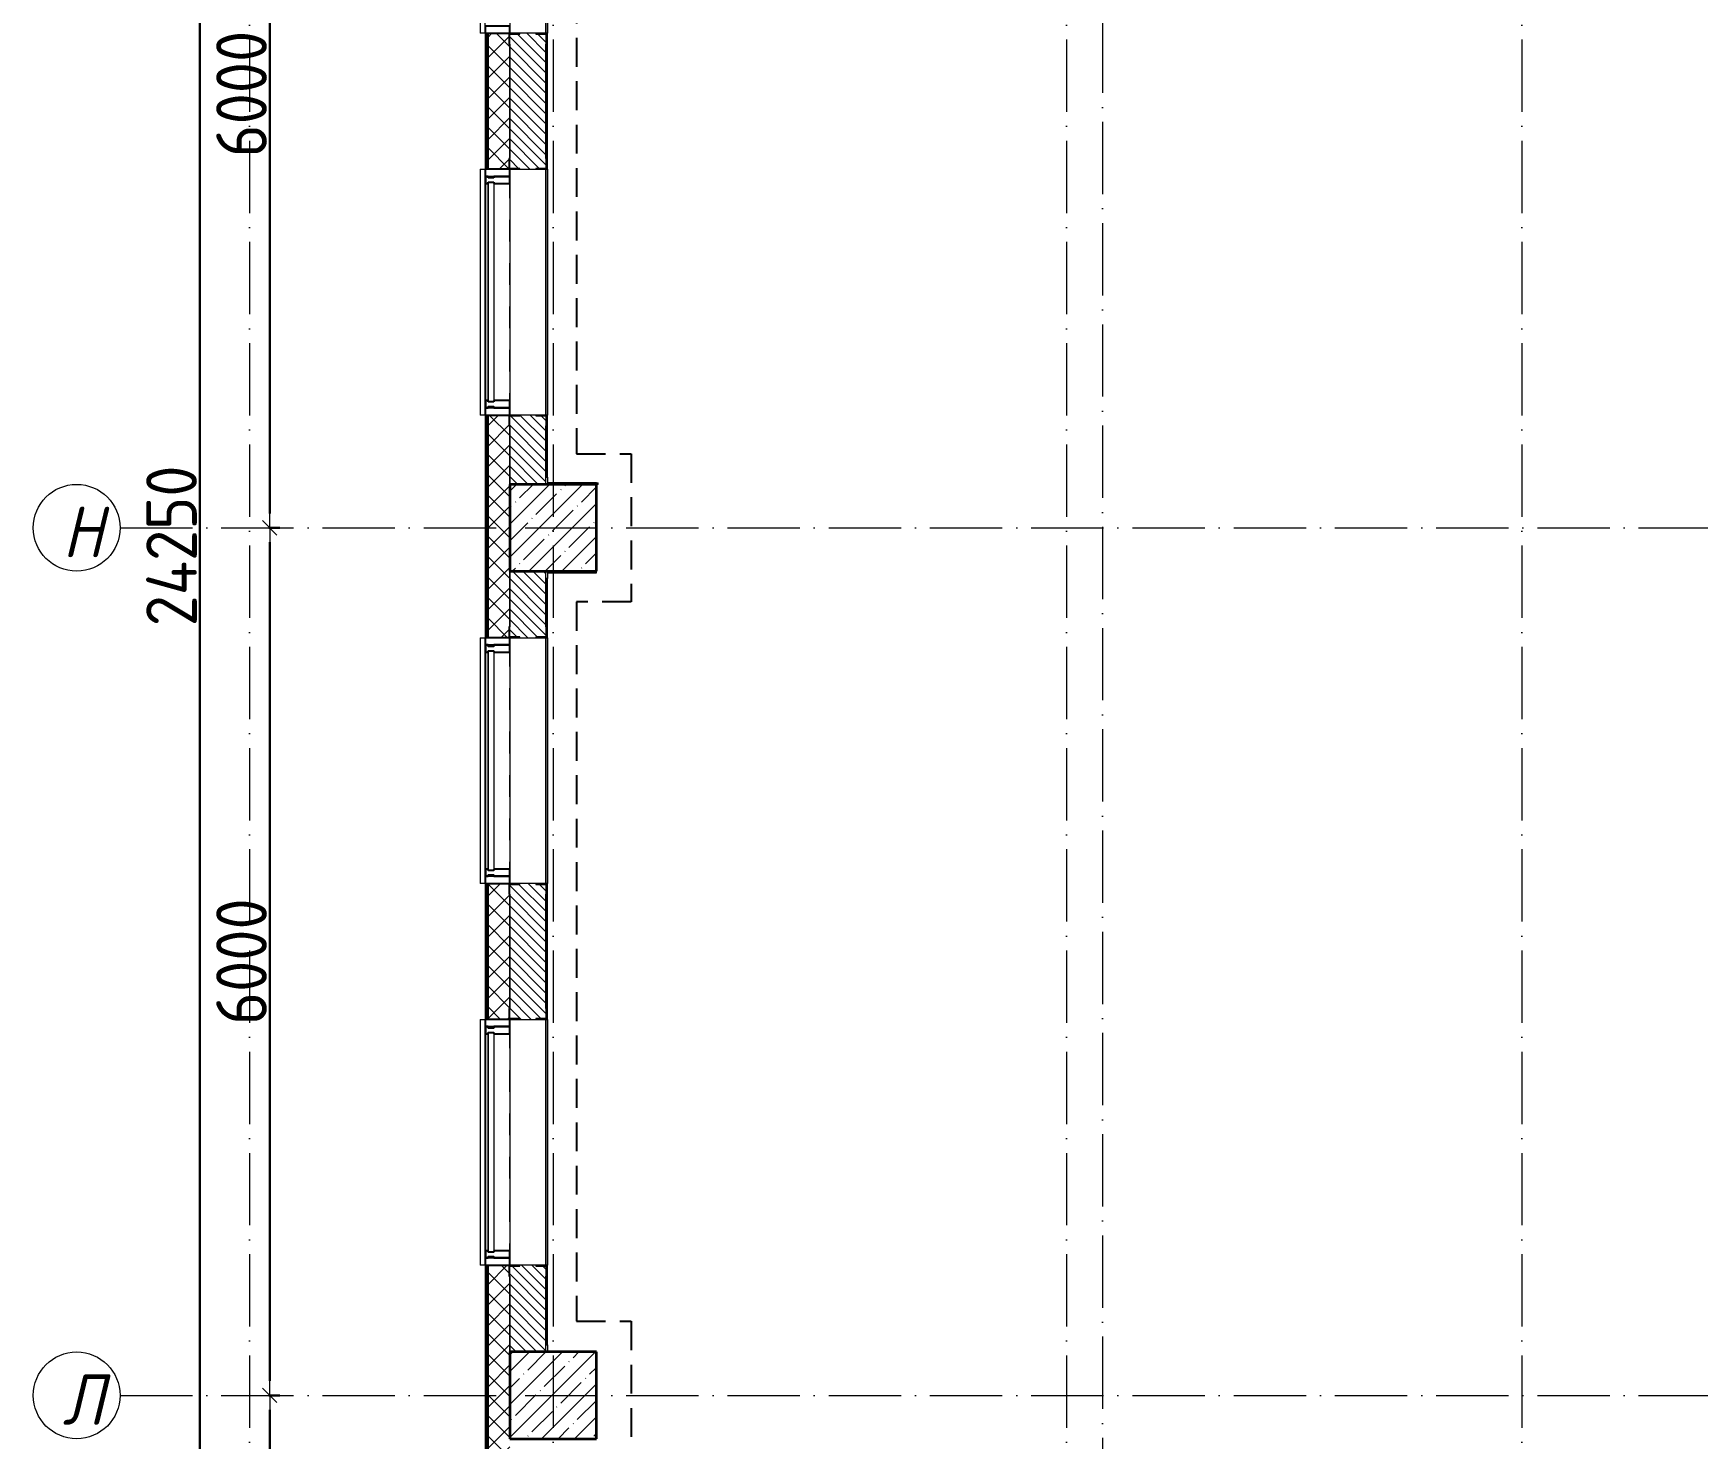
# Model space of a CAD drawing. Header units: millimetres. Extents: x -213536 to 1564669, y -45299 to 942238.
# Drawn here: x 276051 to 287561, y 233015 to 242735 of the extents above; entities that cross this region are included whole.
import ezdxf

# ---------------------------------------------------------------- set-up
doc = ezdxf.new("R2010")
doc.units = ezdxf.units.MM
for name, pattern in [('50_200_ШТРИХ_1Т_ш5_п1_п1_', [700, 500, -100, 0, -100]), ('Штрих короткий', [300, 150, -150]), ('Штриховая _2 мм - 1 мм_', [300, 200, -100])]:
    doc.linetypes.add(name, pattern=pattern)
for name, color, linetype, lineweight in [('0-1', 7, 'Continuous', 5), ('0-2', 7, 'Continuous', 9), ('Импосты витража', 7, 'Continuous', 9), ('Импосты витража-1', 7, 'Continuous', 25), ('Несущие колонны', 7, 'Continuous', 9), ('Несущие колонны-1', 7, 'Continuous', 35), ('Обобщенные модели', 7, 'Continuous', 9), ('Общие ребра', 7, 'Continuous', 9), ('Окна', 7, 'Continuous', 9), ('Оси', 7, 'Continuous', 9), ('Оси-1', 7, 'Continuous', 20), ('Оси-2', 7, '50_200_ШТРИХ_1Т_ш5_п1_п1_', 9), ('Остекление-1', 7, 'Continuous', 9), ('Перемычка-1', 7, 'Штрих короткий', 9), ('Размеры', 7, 'Continuous', 15), ('Стены', 7, 'Continuous', 9), ('Стены-1', 7, 'Continuous', 13), ('Штриховка разреза-1', 7, 'Continuous', 9)]:
    doc.layers.add(name, color=color, linetype=linetype, lineweight=lineweight)
doc.layers.add('СТ-1_1', color=7, linetype='Штриховая _2 мм - 1 мм_', lineweight=90, true_color=0x888888)
doc.layers.get('0-2').off()
doc.styles.add('ISOCPEUR_I_1', font='isocpeui.ttf', dxfattribs={"width": 0.85, "height": 2.5})
doc.styles.add('СПДС', font='isocpeur.ttf', dxfattribs={"width": 0.9})
doc.dimstyles.new('Размера А3', dxfattribs={"dimtxt": 200, "dimasz": 100, "dimexe": 70, "dimexo": 100, "dimgap": 20, "dimtad": 1, "dimdec": 0, "dimrnd": 10, "dimzin": 0, "dimdsep": 46, "dimtxsty": 'СПДС', "dimblk": 'ARROWHEAD_6', "dimcen": 1, "dimclrd": 256, "dimclre": 256, "dimclrt": 256, "dimazin": 0, "dimtfac": 1, "dimtdec": 0, "dimtmove": 2, "dimatfit": 3, "dimfxl": 1, "dimtolj": 1, "dimtzin": 0, "dimarcsym": 0})
pattern_1 = [(135, (0, 0), (-35.35534, -35.35534), [])]

# ---------------------------------------------------------------- blocks, each defined once
blk = doc.blocks.new('BSC_Колонна _Прямоугольная - 600х600-V10-АИ2_02_План отделки стен 2-го этажа _Часть 2_')
at = {"layer": 'Несущие колонны'}
h = blk.add_hatch(dxfattribs=at)
h.set_pattern_fill('FP_17', color=256, style=0, pattern_type=2)
h.set_pattern_definition([(45, (-73400, -26500), (-114.04925, 114.04925), []), (45, (-73285.95, -26500), (-114.04925, 114.04925), [201.613, -40.323, 3.353, -36.97])])
h.paths.add_polyline_path([(-300, -300), (300, -300), (300, 300), (-300, 300), (-300, -134)], flags=0)
at = {"layer": 'Несущие колонны-1'}
for p, q in [((300, 300), (-300, 300)), ((-300, 300), (-300, -300)), ((300, -300), (300, 300)), ((-300, -300), (300, -300))]:
    blk.add_line(p, q, dxfattribs=at)
blk = doc.blocks.new('BSC_Колонна _Прямоугольная - 600х600-V11-АИ2_02_План отделки стен 2-го этажа _Часть 2_')
at = {"layer": 'Несущие колонны'}
h = blk.add_hatch(dxfattribs=at)
h.set_pattern_fill('FP_18', color=256, style=0, pattern_type=2)
h.set_pattern_definition([(45, (-73400, -20500), (-114.04925, 114.04925), []), (45, (-73285.95, -20500), (-114.04925, 114.04925), [201.613, -40.323, 3.353, -36.97])])
h.paths.add_polyline_path([(-300, -300), (300, -300), (300, 300), (-300, 300)], flags=0)
at = {"layer": 'Несущие колонны-1'}
for p, q in [((300, 300), (-300, 300)), ((-300, 300), (-300, -300)), ((300, -300), (300, 300)), ((-300, -300), (300, -300))]:
    blk.add_line(p, q, dxfattribs=at)
blk = doc.blocks.new('Прямоугольный импост - Откос СФТК_50х170 мм-26840925-АИ2_02_План отделки стен 2-го этажа _Часть 2_')
at = {"layer": 'Импосты витража-1'}
for p, q in [((-50, 20), (0, 20)), ((-50, -150), (-50, 20)), ((0, 20), (0, -144)), ((0, -150), (-50, -150))]:
    blk.add_line(p, q, dxfattribs=at)
blk = doc.blocks.new('Прямоугольный импост - Откос СФТК_50х170 мм-26914083-АИ2_02_План отделки стен 2-го этажа _Часть 2_')
at = {"layer": 'Импосты витража-1'}
for p, q in [((0, 20), (-50, 20)), ((-50, 20), (-50, -150)), ((0, -144), (0, 20)), ((-50, -150), (0, -150))]:
    blk.add_line(p, q, dxfattribs=at)
blk = doc.blocks.new('PNS_Панель прямоугольная1 - Нр_Стекло - 40мм-26230645-АИ2_02_План отделки стен 2-го этажа _Часть 2_')
at = {"layer": 'Остекление-1'}
for p, q in [((-750, 40), (750, 40)), ((-760, 0), (760, 0)), ((750, 0), (-750, 0))]:
    blk.add_line(p, q, dxfattribs=at)
blk = doc.blocks.new('Прямоугольный импост - Импост структурный с накладкой - 150мм-26230549-АИ2_02_План отделки стен 2-го этажа _Часть 2_')
at = {"layer": 'Импосты витража'}
for p, q in [((72933, 43280), (72933, 41780)), ((73100, 43280), (73100, 41780))]:
    blk.add_line(p, q, dxfattribs=at)
blk = doc.blocks.new('Прямоугольный импост - Импост структурный с накладкой - 150мм-V172-АИ2_02_План отделки стен 2-го этажа _Часть 2_')
at = {"layer": 'Импосты витража-1'}
for p, q in [((-25, 0), (-25, 17)), ((-25, 17), (25, 17)), ((-15, 0), (-25, 0)), ((-15, -40), (-15, 0)), ((25, 0), (15, 0)), ((15, 0), (15, -40)), ((25, 17), (25, 0)), ((-25, -150), (-25, -40)), ((-25, -40), (-15, -40)), ((15, -40), (25, -40)), ((25, -40), (25, -150)), ((25, -150), (-25, -150))]:
    blk.add_line(p, q, dxfattribs=at)
blk = doc.blocks.new('Проем_Дверь_Прямоугольный - 1700х2700h_витражные проемы-27141001-АИ2_02_План отделки стен 2-го этажа _Часть 2_')
at = {"layer": 'Перемычка-1'}
for p, q in [((850, 125), (-850, 125)), ((850, -125), (-850, -125))]:
    blk.add_line(p, q, dxfattribs=at)
blk = doc.blocks.new('Фахверк_СКБ_Уголок - 250_2700-27497298-АИ2_02_План отделки стен 2-го этажа _Часть 2_')
at = {"layer": 'Обобщенные модели'}
for p, q in [((200, 181), (125, 181)), ((125, 181), (125, 106)), ((131, 106), (131, 175)), ((131, 175), (200, 175)), ((200, 175), (200, 181)), ((125, 106), (131, 106)), ((131, -6), (125, -6)), ((125, -6), (125, -81)), ((125, -81), (200, -81)), ((131, -75), (131, -6)), ((200, -75), (131, -75)), ((200, -81), (200, -75))]:
    blk.add_line(p, q, dxfattribs=at)
blk = doc.blocks.new('Отлив_СКБ - Отлив витража_СФТК-31883956-АИ2_02_План отделки стен 2-го этажа _Часть 2_')
at = {"layer": 'Окна'}
for p, q in [((0, 3), (0, 37)), ((1700, 37), (0, 37)), ((50, 2), (1650, 2)), ((1700, 37), (1700, 3))]:
    blk.add_line(p, q, dxfattribs=at)
blk = doc.blocks.new('0125-Р-ОО-Ш2-АР-о_23_10_2024_rvt-1-АИ2_02_План отделки стен 2-го этажа _Часть 2_')
at = {"layer": 'Штриховка разреза-1'}
h = blk.add_hatch(dxfattribs=at)
h.set_pattern_fill('FP_81', color=256, style=0, pattern_type=2)
h.set_pattern_definition([(45, (0, 0), (-70.71068, 70.71068), []), (135, (0, 0), (-70.71068, -70.71068), [])])
h.paths.add_polyline_path([(73025, 14150), (73100, 14150), (73100, 15445), (73094, 15445), (73094, 15520), (72950, 15520), (72950, 14150)], flags=0)
h.paths.add_polyline_path([(73094, 17220), (73094, 17295), (73100, 17295), (73100, 18085), (73094, 18085), (73094, 18160), (72950, 18160), (72950, 17220)], flags=0)
h.paths.add_polyline_path([(73094, 19860), (73094, 19935), (73100, 19935), (73100, 21325), (73094, 21325), (73094, 21400), (72950, 21400), (72950, 19860)], flags=0)
h.paths.add_polyline_path([(73094, 23100), (73094, 23175), (73100, 23175), (73100, 23965), (73094, 23965), (73094, 24040), (72950, 24040), (72950, 23100)], flags=0)
h.paths.add_polyline_path([(72950, 25740), (73094, 25740), (73094, 25815), (73100, 25815), (73100, 27205), (73094, 27205), (73094, 27280), (72950, 27280), (72950, 26366)], flags=0)
h.paths.add_polyline_path([(73094, 28980), (73094, 29055), (73100, 29055), (73100, 29845), (73094, 29845), (73094, 29920), (72950, 29920), (72950, 28980)], flags=0)
h.paths.add_polyline_path([(73094, 31620), (73094, 31695), (73100, 31695), (73100, 33085), (73094, 33085), (73094, 33160), (72950, 33160), (72950, 31620)], flags=0)
h.paths.add_polyline_path([(73094, 34860), (73094, 34935), (73100, 34935), (73100, 35725), (73094, 35725), (73094, 35800), (72950, 35800), (72950, 34860)], flags=0)
h.paths.add_polyline_path([(73094, 37500), (73094, 37575), (73100, 37575), (73100, 38965), (73094, 38965), (73094, 39040), (72950, 39040), (72950, 37500)], flags=0)
h.paths.add_polyline_path([(72950, 40740), (73094, 40740), (73094, 40815), (73100, 40815), (73100, 41605), (73094, 41605), (73094, 41680), (72950, 41680), (72950, 40746)], flags=0)
h.paths.add_polyline_path([(73094, 43380), (73094, 43455), (73100, 43455), (73100, 44900), (72950, 44900), (72950, 43380)], flags=0)
h = blk.add_hatch(dxfattribs=at)
h.set_pattern_fill('FP_2', color=256, style=0, pattern_type=2)
h.set_pattern_definition(pattern_1)
h.paths.add_polyline_path([(73350, 26800), (73350, 27274), (73281, 27274), (73281, 27280), (73169, 27280), (73169, 27274), (73100, 27274), (73100, 26800), (73310, 26800)], flags=0)
h.paths.add_polyline_path([(73169, 28980), (73281, 28980), (73281, 28986), (73350, 28986), (73350, 29914), (73281, 29914), (73281, 29920), (73169, 29920), (73169, 29914), (73100, 29914), (73100, 28986), (73169, 28986)], flags=0)
h.paths.add_polyline_path([(73281, 31620), (73281, 31626), (73350, 31626), (73350, 32200), (73100, 32200), (73100, 31626), (73169, 31626), (73169, 31620)], flags=0)
h = blk.add_hatch(dxfattribs=at)
h.set_pattern_fill('FP_2', color=256, style=0, pattern_type=2)
h.set_pattern_definition(pattern_1)
h.paths.add_polyline_path([(73169, 20800), (73350, 20800), (73350, 21394), (73281, 21394), (73281, 21400), (73169, 21400), (73169, 21394), (73100, 21394), (73100, 20800)], flags=0)
h.paths.add_polyline_path([(73169, 23100), (73281, 23100), (73281, 23106), (73350, 23106), (73350, 24034), (73281, 24034), (73281, 24040), (73169, 24040), (73169, 24034), (73100, 24034), (73100, 23106), (73169, 23106)], flags=0)
h.paths.add_polyline_path([(73169, 25740), (73281, 25740), (73281, 25746), (73350, 25746), (73350, 26200), (73100, 26200), (73100, 25746), (73169, 25746)], flags=0)
at = {"layer": 'Общие ребра'}
for p, q in [((72938, 29920), (72938, 28980)), ((72943, 29920), (72943, 28980)), ((72950, 29920), (72950, 28980)), ((72950, 28980), (72950, 29920)), ((73100, 29055), (73100, 29845)), ((73100, 29845), (73100, 29055)), ((72938, 27280), (72938, 25740)), ((72943, 27280), (72943, 25740)), ((72950, 27280), (72950, 25740)), ((72950, 25740), (72950, 27280)), ((73100, 26800), (73100, 27205)), ((73100, 27205), (73100, 26800)), ((73100, 25815), (73100, 26200)), ((73100, 26200), (73100, 25815)), ((72938, 24040), (72938, 23100)), ((72943, 24040), (72943, 23100)), ((72950, 24040), (72950, 23100)), ((72950, 23100), (72950, 24040)), ((73100, 23175), (73100, 23965)), ((73100, 23965), (73100, 23175)), ((72938, 21400), (72938, 19860)), ((72943, 21400), (72943, 19860)), ((72950, 21400), (72950, 19860)), ((72950, 19860), (72950, 21400)), ((73100, 20800), (73100, 21325)), ((73100, 21325), (73100, 20800))]:
    blk.add_line(p, q, dxfattribs=at)
at = {"layer": 'Стены'}
for p, q in [((73350, 31620), (73350, 29920)), ((73350, 28980), (73350, 27280)), ((73350, 25740), (73350, 24040)), ((73350, 23100), (73350, 21400))]:
    blk.add_line(p, q, dxfattribs=at)
at = {"layer": 'Стены-1'}
for p, q in [((72950, 29920), (72930, 29920)), ((72930, 29920), (72930, 28980)), ((73094, 29920), (72950, 29920)), ((73281, 29920), (73169, 29920)), ((73350, 29055), (73350, 29845)), ((72930, 28980), (72950, 28980)), ((72950, 28980), (73094, 28980)), ((73169, 28980), (73281, 28980)), ((72950, 27280), (72930, 27280)), ((72930, 27280), (72930, 25740)), ((73094, 27280), (72950, 27280)), ((73281, 27280), (73169, 27280)), ((73350, 26800), (73350, 27205)), ((73350, 25815), (73350, 26200)), ((72930, 25740), (72950, 25740)), ((72950, 25740), (73094, 25740)), ((73169, 25740), (73281, 25740)), ((72950, 24040), (72930, 24040)), ((72930, 24040), (72930, 23100)), ((73094, 24040), (72950, 24040)), ((73281, 24040), (73169, 24040)), ((73350, 23175), (73350, 23965)), ((72930, 23100), (72950, 23100)), ((72950, 23100), (73094, 23100)), ((73169, 23100), (73281, 23100)), ((72950, 21400), (72930, 21400)), ((72930, 21400), (72930, 19860)), ((73094, 21400), (72950, 21400)), ((73281, 21400), (73169, 21400)), ((73350, 20800), (73350, 21325))]:
    blk.add_line(p, q, dxfattribs=at)
at = {"layer": '0-2'}
for name, p, rotation in [('Отлив_СКБ - Отлив витража_СФТК-31883956-АИ2_02_План отделки стен 2-го этажа _Часть 2_', (72933, 29920), 90), ('Проем_Дверь_Прямоугольный - 1700х2700h_витражные проемы-27141001-АИ2_02_План отделки стен 2-го этажа _Часть 2_', (73225, 30770), 89.99999999999991), ('Фахверк_СКБ_Уголок - 250_2700-27497298-АИ2_02_План отделки стен 2-го этажа _Часть 2_', (73175, 30045), 269.9999999999999), ('Фахверк_СКБ_Уголок - 250_2700-27497298-АИ2_02_План отделки стен 2-го этажа _Часть 2_', (73275, 28855), 89.99999999999991), ('Отлив_СКБ - Отлив витража_СФТК-31883956-АИ2_02_План отделки стен 2-го этажа _Часть 2_', (72933, 27280), 90), ('Прямоугольный импост - Откос СФТК_50х170 мм-26914083-АИ2_02_План отделки стен 2-го этажа _Часть 2_', (72950, 28980), 90), ('PNS_Панель прямоугольная1 - Нр_Стекло - 40мм-26230645-АИ2_02_План отделки стен 2-го этажа _Часть 2_', (72950, 28130), 270), ('Проем_Дверь_Прямоугольный - 1700х2700h_витражные проемы-27141001-АИ2_02_План отделки стен 2-го этажа _Часть 2_', (73225, 28130), 269.9999999999999), ('Фахверк_СКБ_Уголок - 250_2700-27497298-АИ2_02_План отделки стен 2-го этажа _Часть 2_', (73175, 27405), 269.9999999999999), ('Фахверк_СКБ_Уголок - 250_2700-27497298-АИ2_02_План отделки стен 2-го этажа _Часть 2_', (73275, 25615), 89.99999999999991), ('Отлив_СКБ - Отлив витража_СФТК-31883956-АИ2_02_План отделки стен 2-го этажа _Часть 2_', (72933, 24040), 90), ('Прямоугольный импост - Откос СФТК_50х170 мм-26914083-АИ2_02_План отделки стен 2-го этажа _Часть 2_', (72950, 25740), 90), ('Проем_Дверь_Прямоугольный - 1700х2700h_витражные проемы-27141001-АИ2_02_План отделки стен 2-го этажа _Часть 2_', (73225, 24890), 269.9999999999999), ('PNS_Панель прямоугольная1 - Нр_Стекло - 40мм-26230645-АИ2_02_План отделки стен 2-го этажа _Часть 2_', (72950, 24890), 270), ('Фахверк_СКБ_Уголок - 250_2700-27497298-АИ2_02_План отделки стен 2-го этажа _Часть 2_', (73175, 24165), 269.9999999999999), ('Фахверк_СКБ_Уголок - 250_2700-27497298-АИ2_02_План отделки стен 2-го этажа _Часть 2_', (73275, 22975), 89.99999999999991), ('Отлив_СКБ - Отлив витража_СФТК-31883956-АИ2_02_План отделки стен 2-го этажа _Часть 2_', (72933, 21400), 90), ('Прямоугольный импост - Откос СФТК_50х170 мм-26914083-АИ2_02_План отделки стен 2-го этажа _Часть 2_', (72950, 23100), 90), ('Проем_Дверь_Прямоугольный - 1700х2700h_витражные проемы-27141001-АИ2_02_План отделки стен 2-го этажа _Часть 2_', (73225, 22250), 269.9999999999999), ('PNS_Панель прямоугольная1 - Нр_Стекло - 40мм-26230645-АИ2_02_План отделки стен 2-го этажа _Часть 2_', (72950, 22250), 270), ('Фахверк_СКБ_Уголок - 250_2700-27497298-АИ2_02_План отделки стен 2-го этажа _Часть 2_', (73175, 21525), 269.9999999999999)]:
    blk.add_blockref(name, p, dxfattribs=dict(at, rotation=rotation))
at = {"layer": '0-2', "extrusion": (0, 0, -1), "rotation": 270}
for name, p in [('Прямоугольный импост - Откос СФТК_50х170 мм-26840925-АИ2_02_План отделки стен 2-го этажа _Часть 2_', (-72950, 29920)), ('Прямоугольный импост - Импост структурный с накладкой - 150мм-V172-АИ2_02_План отделки стен 2-го этажа _Часть 2_', (-72950, 28905)), ('Прямоугольный импост - Откос СФТК_50х170 мм-26840925-АИ2_02_План отделки стен 2-го этажа _Часть 2_', (-72950, 27280)), ('Прямоугольный импост - Импост структурный с накладкой - 150мм-V172-АИ2_02_План отделки стен 2-го этажа _Часть 2_', (-72950, 27355)), ('Прямоугольный импост - Импост структурный с накладкой - 150мм-V172-АИ2_02_План отделки стен 2-го этажа _Часть 2_', (-72950, 25665)), ('Прямоугольный импост - Откос СФТК_50х170 мм-26840925-АИ2_02_План отделки стен 2-го этажа _Часть 2_', (-72950, 24040)), ('Прямоугольный импост - Импост структурный с накладкой - 150мм-V172-АИ2_02_План отделки стен 2-го этажа _Часть 2_', (-72950, 24115)), ('Прямоугольный импост - Импост структурный с накладкой - 150мм-V172-АИ2_02_План отделки стен 2-го этажа _Часть 2_', (-72950, 23025)), ('Прямоугольный импост - Откос СФТК_50х170 мм-26840925-АИ2_02_План отделки стен 2-го этажа _Часть 2_', (-72950, 21400)), ('Прямоугольный импост - Импост структурный с накладкой - 150мм-V172-АИ2_02_План отделки стен 2-го этажа _Часть 2_', (-72950, 21475))]:
    blk.add_blockref(name, p, dxfattribs=at)
at = {"layer": '0-2'}
for name, p in [('Прямоугольный импост - Импост структурный с накладкой - 150мм-26230549-АИ2_02_План отделки стен 2-го этажа _Часть 2_', (0, -14400)), ('BSC_Колонна _Прямоугольная - 600х600-V10-АИ2_02_План отделки стен 2-го этажа _Часть 2_', (73400, 26500)), ('Прямоугольный импост - Импост структурный с накладкой - 150мм-26230549-АИ2_02_План отделки стен 2-го этажа _Часть 2_', (0, -17640)), ('Прямоугольный импост - Импост структурный с накладкой - 150мм-26230549-АИ2_02_План отделки стен 2-го этажа _Часть 2_', (0, -20280)), ('BSC_Колонна _Прямоугольная - 600х600-V11-АИ2_02_План отделки стен 2-го этажа _Часть 2_', (73400, 20500))]:
    blk.add_blockref(name, p, dxfattribs=at)
blk = doc.blocks.new('Ось сетки - Круг_Ø6_00__ISO-2_5_0_9K_-16731441-АИ2_02_План отделки стен 2-го этажа _Часть 2_')
at = {"layer": 'Оси-1'}
blk.add_circle((0, 0), 3, dxfattribs=at)
blk = doc.blocks.new('ARROWHEAD_6')
at = {"color": 0, "linetype": 'Continuous'}
for p, q in [((0, 0), (-1, 0)), ((-0.5, -0.5), (0.5, 0.5))]:
    blk.add_line(p, q, dxfattribs=at)
blk = doc.blocks.new('*D3088')
at = {"layer": 'Defpoints', "color": 0, "transparency": 16777216}
for p in [(277580, 233315), (277686, 233315), (277580, 230965)]:
    blk.add_point(p, dxfattribs=at)
at = {"layer": 'Размеры', "lineweight": -2, "transparency": 16777216}
for p, q in [((277680, 233315), (277756, 233315)), ((277686, 231065), (277686, 233215)), ((277680, 230965), (277756, 230965))]:
    blk.add_line(p, q, dxfattribs=at)
at = {"layer": 'Размеры', "lineweight": -2, "transparency": 16777216, "xscale": 100, "yscale": 100, "zscale": 100}
for p, rotation in [((277686, 233315), 90), ((277686, 230965), 270)]:
    blk.add_blockref('ARROWHEAD_6', p, dxfattribs=dict(at, rotation=rotation))
at = {"layer": 'Размеры', "lineweight": 25, "transparency": 16777216, "insert": (277491, 232140), "char_height": 350, "width": 2.49, "attachment_point": 5, "rotation": 90, "style": 'СПДС'}
blk.add_mtext('\\A1;2350', dxfattribs=at)
blk = doc.blocks.new('*D3089')
at = {"layer": 'Defpoints', "color": 0, "transparency": 16777216}
for p in [(277580, 239315), (277686, 239315), (277580, 233315)]:
    blk.add_point(p, dxfattribs=at)
at = {"layer": 'Размеры', "lineweight": -2, "transparency": 16777216}
for p, q in [((277680, 239315), (277756, 239315)), ((277686, 233415), (277686, 239215)), ((277680, 233315), (277756, 233315))]:
    blk.add_line(p, q, dxfattribs=at)
at = {"layer": 'Размеры', "lineweight": -2, "transparency": 16777216, "xscale": 100, "yscale": 100, "zscale": 100}
for p, rotation in [((277686, 239315), 90), ((277686, 233315), 270)]:
    blk.add_blockref('ARROWHEAD_6', p, dxfattribs=dict(at, rotation=rotation))
at = {"layer": 'Размеры', "lineweight": 25, "transparency": 16777216, "insert": (277491, 236315), "char_height": 350, "width": 2.49, "attachment_point": 5, "rotation": 90, "style": 'СПДС'}
blk.add_mtext('\\A1;6000', dxfattribs=at)
blk = doc.blocks.new('*D3090')
at = {"layer": 'Defpoints', "color": 0, "transparency": 16777216}
for p in [(277580, 245315), (277686, 245315), (277580, 239315)]:
    blk.add_point(p, dxfattribs=at)
at = {"layer": 'Размеры', "lineweight": -2, "transparency": 16777216}
for p, q in [((277680, 245315), (277756, 245315)), ((277686, 239415), (277686, 245215)), ((277680, 239315), (277756, 239315))]:
    blk.add_line(p, q, dxfattribs=at)
at = {"layer": 'Размеры', "lineweight": -2, "transparency": 16777216, "xscale": 100, "yscale": 100, "zscale": 100}
for p, rotation in [((277686, 245315), 90), ((277686, 239315), 270)]:
    blk.add_blockref('ARROWHEAD_6', p, dxfattribs=dict(at, rotation=rotation))
at = {"layer": 'Размеры', "lineweight": 25, "transparency": 16777216, "insert": (277491, 242315), "char_height": 350, "width": 2.49, "attachment_point": 5, "rotation": 90, "style": 'СПДС'}
blk.add_mtext('\\A1;6000', dxfattribs=at)
blk = doc.blocks.new('*D3092')
at = {"layer": 'Defpoints', "color": 0, "transparency": 16777216}
for p in [(277096, 251315), (277202, 251315), (277096, 227065)]:
    blk.add_point(p, dxfattribs=at)
at = {"layer": 'Размеры', "lineweight": -2, "transparency": 16777216}
for p, q in [((277196, 251315), (277272, 251315)), ((277202, 227165), (277202, 251215)), ((277196, 227065), (277272, 227065))]:
    blk.add_line(p, q, dxfattribs=at)
at = {"layer": 'Размеры', "lineweight": -2, "transparency": 16777216, "xscale": 100, "yscale": 100, "zscale": 100}
for p, rotation in [((277202, 251315), 90), ((277202, 227065), 270)]:
    blk.add_blockref('ARROWHEAD_6', p, dxfattribs=dict(at, rotation=rotation))
at = {"layer": 'Размеры', "lineweight": 25, "transparency": 16777216, "insert": (277007, 239190), "char_height": 350, "width": 3.19, "attachment_point": 5, "rotation": 90, "style": 'СПДС'}
blk.add_mtext('\\A1;24250', dxfattribs=at)
blk = doc.blocks.new('Оси1')
at = {"layer": 'Оси-2'}
for p, q in [((277545.6, 264395.4), (277545.6, 211864.5)), ((279645.6, 264395.4), (279645.6, 211864.5)), ((283195.6, 264395.4), (283195.6, 227065.2)), ((286345.6, 264395.4), (286345.6, 224015.2)), ((283445.6, 263125.4), (283445.6, 227065.2)), ((276650.9, 239315.2), (297695.6, 239315.2)), ((276650.9, 233315.2), (297695.6, 233315.2))]:
    blk.add_line(p, q, dxfattribs=at)
at = {"layer": 'Оси-1', "xscale": 99.99999999999993, "yscale": 99.99999999999993, "zscale": 99.99999999999993, "rotation": 269.9999999999995}
for p in [(276350.9, 239315.2), (276350.9, 233315.2)]:
    blk.add_blockref('Ось сетки - Круг_Ø6_00__ISO-2_5_0_9K_-16731441-АИ2_02_План отделки стен 2-го этажа _Часть 2_', p, dxfattribs=at)
at = {"layer": 'Оси', "char_height": 350, "width": 223.671, "attachment_point": 1, "style": 'ISOCPEUR_I_1'}
for s, insert in [('\\fISOCPEUR|b0|i1|c204|p34|;\\W.9;Н', (276253, 239461.9)), ('\\fISOCPEUR|b0|i1|c204|p34|;\\W.9;Л', (276253, 233461.9))]:
    blk.add_mtext(s, dxfattribs=dict(at, insert=insert))
at = {"layer": 'Размеры', "lineweight": 25}
for base, p1, p2, picture, middle in [((277202.2, 251315.2), (277096.1, 227065.2), (277096.1, 251315.2), '*D3092', (277007.2, 239190.2)), ((277685.9, 245315.2), (277579.9, 239315.2), (277579.9, 245315.2), '*D3090', (277490.9, 242315.2)), ((277685.9, 239315.2), (277579.9, 233315.2), (277579.9, 239315.2), '*D3089', (277490.9, 236315.2)), ((277685.9, 233315.2), (277579.9, 230965.2), (277579.9, 233315.2), '*D3088', (277490.9, 232140.2))]:
    dim = blk.add_linear_dim(base=base, p1=p1, p2=p2, angle=90, dimstyle='Размера А3', override={"dimtxt": 350}, dxfattribs=at)
    dim.commit()
    dim.dimension.update_dxf_attribs({"geometry": picture, "text_midpoint": middle})

msp = doc.modelspace()

# ---------------------------------------------------------------- linework, layer by layer
at = {"layer": 'СТ-1_1', "lineweight": 25}
for p, q in [((279807, 244803.2), (279807, 239827.2)), ((279807, 239827.2), (280185.6, 239827.2)), ((280185.6, 239827.2), (280185.6, 238803.2)), ((280185.6, 238803.2), (279807, 238803.2)), ((279807, 238803.2), (279807, 233827.2)), ((279807, 233827.2), (280185.6, 233827.2)), ((280185.6, 233827.2), (280185.6, 232803.2))]:
    msp.add_line(p, q, dxfattribs=at)
at = {"layer": 'Стены'}
for p, q in [((279595.6, 242735.2), (279595.6, 244435.2)), ((279607.6, 244435.2), (279607.6, 242735.2)), ((279595.6, 240095.2), (279595.6, 241795.2)), ((279607.6, 241795.2), (279607.6, 240095.2)), ((279607.6, 239665.2), (279607.6, 239627.2)), ((279945.6, 239627.2), (279957.6, 239627.2)), ((279957.6, 239615.2), (279945.6, 239615.2)), ((279957.6, 239615.2), (279957.6, 239627.2)), ((279607.6, 239003.2), (279607.6, 238965.2)), ((279595.6, 236855.2), (279595.6, 238555.2)), ((279607.6, 238555.2), (279607.6, 236855.2)), ((279595.6, 234215.2), (279595.6, 235915.2)), ((279607.6, 235915.2), (279607.6, 234215.2)), ((279607.6, 233665.2), (279607.6, 233615.2))]:
    msp.add_line(p, q, dxfattribs=at)
at = {"layer": 'Стены-1'}
for p, q in [((279595.6, 242660.2), (279595.6, 241870.2)), ((279607.6, 242735.2), (279601.6, 242735.2)), ((279607.6, 241795.2), (279607.6, 242735.2)), ((279601.6, 241795.2), (279607.6, 241795.2)), ((279607.6, 240095.2), (279601.6, 240095.2)), ((279607.6, 239665.2), (279607.6, 240095.2)), ((279595.6, 240020.2), (279595.6, 239665.2)), ((279595.6, 239665.2), (279607.6, 239665.2)), ((279945.6, 239627.2), (279607.6, 239627.2)), ((279607.6, 239627.2), (279607.6, 239615.2)), ((279945.6, 239615.2), (279945.6, 239627.2)), ((279595.6, 238965.2), (279595.6, 238630.2)), ((279607.6, 238965.2), (279595.6, 238965.2)), ((279607.6, 239015.2), (279607.6, 239003.2)), ((279607.6, 239003.2), (279945.6, 239003.2)), ((279607.6, 238555.2), (279607.6, 238965.2)), ((279945.6, 239003.2), (279945.6, 239015.2)), ((279601.6, 238555.2), (279607.6, 238555.2)), ((279595.6, 236780.2), (279595.6, 235990.2)), ((279607.6, 236855.2), (279601.6, 236855.2)), ((279607.6, 235915.2), (279607.6, 236855.2)), ((279601.6, 235915.2), (279607.6, 235915.2)), ((279595.6, 234140.2), (279595.6, 233665.2)), ((279607.6, 234215.2), (279601.6, 234215.2)), ((279607.6, 233665.2), (279607.6, 234215.2)), ((279595.6, 233665.2), (279607.6, 233665.2))]:
    msp.add_line(p, q, dxfattribs=at)

# ---------------------------------------------------------------- block references
at = {"color": 2, "lineweight": 30}
msp.add_blockref('Оси1', (0, 0), dxfattribs=at)
at = {"layer": '0-1'}
msp.add_blockref('0125-Р-ОО-Ш2-АР-о_23_10_2024_rvt-1-АИ2_02_План отделки стен 2-го этажа _Часть 2_', (206245.6, 212815.2), dxfattribs=at)

doc.saveas('drawing.dxf')
